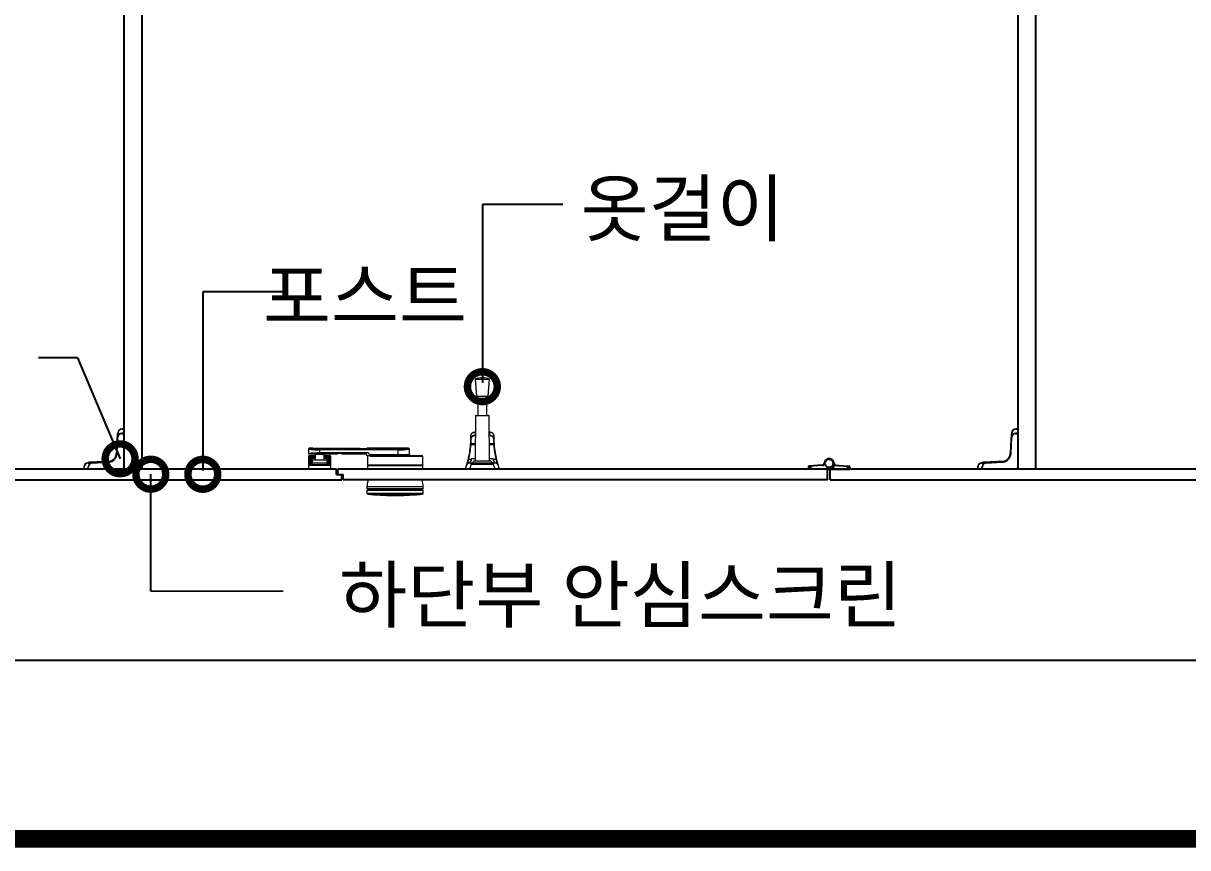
# Model space of a CAD drawing. Extents: x -256 to 8104, y -176 to 5714.
# Drawn here: x 3159 to 3810, y 2764 to 3225 of the extents above; entities that cross this region are included whole.
import ezdxf
from ezdxf.enums import TextEntityAlignment as Align

# ---------------------------------------------------------------- set-up
doc = ezdxf.new("R2010")
doc.units = 0
doc.header["$LTSCALE"] = 30
doc.layers.get('0').update_dxf_attribs({"linetype": 'CONTINUOUS'})
for name, color, linetype in [('0_toilet', 6, 'CONTINUOUS'), ('경첩', 4, 'CONTINUOUS'), ('문자', 3, 'CONTINUOUS'), ('부자재', 4, 'CONTINUOUS'), ('옷걸이', 4, 'CONTINUOUS'), ('잠금쇠(회전형)', 4, 'CONTINUOUS'), ('치수', 1, 'CONTINUOUS'), ('해치', 8, 'CONTINUOUS')]:
    doc.layers.add(name, color=color, linetype=linetype)
doc.styles.add('돋움', font='malgun.ttf')

# ---------------------------------------------------------------- blocks, each defined once
blk = doc.blocks.new('_DOTSMALL')
at = {"color": 0, "linetype": 'ByBlock', "const_width": 0.5}
blk.add_lwpolyline([(-0.0625, 0, 1), (0.0625, 0, 1)], format="xyb", close=True, dxfattribs=at)
blk = doc.blocks.new('A$C63EC304E')
at = {"layer": '치수', "color": 1, "xscale": 2.5, "yscale": 2.5, "zscale": 2.5, "rotation": 234.3098741996962}
blk.add_blockref('_DOTSMALL', (0.312, 0.312), dxfattribs=at)
blk = doc.blocks.new('A$C2BC9653E')
at = {"layer": '치수', "xscale": 0.3333333333333333, "yscale": 0.3333333333333333, "zscale": 0.3333333333333333}
blk.add_blockref('A$C63EC304E', (0, 0), dxfattribs=at)
blk = doc.blocks.new('A$C7FC71301')
at = {"layer": '치수', "rotation": 180}
blk.add_blockref('A$C2BC9653E', (0.208, 0.208), dxfattribs=at)
blk = doc.blocks.new('A$C4A20372B')
at = {"layer": '치수'}
blk.add_blockref('A$C7FC71301', (0, 0), dxfattribs=at)
blk = doc.blocks.new('A$C566469F5')
at = {"layer": '치수'}
blk.add_blockref('A$C4A20372B', (0, 0), dxfattribs=at)
blk = doc.blocks.new('A$C7E317CD4')
at = {"layer": '해치', "xscale": 2, "yscale": 2, "zscale": 2}
blk.add_blockref('A$C566469F5', (0, 0), dxfattribs=at)
blk = doc.blocks.new('A$C601D7F27')
at = {"layer": '치수'}
blk.add_blockref('A$C7E317CD4', (0, 0), dxfattribs=at)
blk = doc.blocks.new('A$C38802C08')
at = {"layer": '치수'}
blk.add_blockref('A$C601D7F27', (0, 0), dxfattribs=at)
blk = doc.blocks.new('BASIC_20', base_point=(198473.46, 213.72))
at = {"color": 8}
blk.add_line((200957.62, 3082.96), (202920.21, 3082.96), dxfattribs=at)
at = {"color": 8, "const_width": 10}
blk.add_lwpolyline([(198520.9, 2982.96), (204305.44, 2982.96)], dxfattribs=at)
at = {"layer": '0_toilet'}
for p, q in [((201688.69, 3914.77), (201688.69, 3189.77)), ((201698.69, 3914.77), (201698.69, 3189.77)), ((202188.64, 3914.77), (202188.64, 3189.77)), ((202198.74, 3189.76), (202198.74, 3914.76)), ((201807.62, 3189.77), (201583.69, 3189.77)), ((201807.62, 3186.77), (201807.62, 3189.77)), ((201807.62, 3186.77), (201811.37, 3186.77)), ((202082.19, 3189.77), (201808.37, 3189.77)), ((201808.37, 3186.77), (201808.37, 3189.77)), ((201810.62, 3183.77), (201810.62, 3186.77)), ((201811.37, 3183.77), (201811.37, 3186.77)), ((202082.19, 3183.77), (202082.19, 3189.77)), ((202312.67, 3189.77), (202083.69, 3189.77)), ((202083.69, 3183.77), (202083.69, 3189.77)), ((201583.69, 3183.77), (201810.62, 3183.77)), ((202082.19, 3183.77), (201811.37, 3183.77)), ((202083.69, 3183.77), (202315.67, 3183.77))]:
    blk.add_line(p, q, dxfattribs=at)
at = {"layer": '경첩', "color": 4, "linetype": 'Continuous', "lineweight": 15}
for p, q in [((201687.55, 3212.02), (201687.55, 3212.27)), ((201688.69, 3212.27), (201687.55, 3212.27)), ((201687.55, 3212.02), (201688.69, 3212.02)), ((201688.69, 3212.02), (201688.69, 3212.27)), ((201688.69, 3209.87), (201688.69, 3212.02)), ((202187.5, 3212.02), (202187.5, 3212.27)), ((202188.64, 3212.27), (202187.5, 3212.27)), ((202187.5, 3212.02), (202188.64, 3212.02)), ((202188.64, 3212.02), (202188.64, 3212.27)), ((202188.64, 3209.87), (202188.64, 3212.02)), ((201685.09, 3207.54), (201684.67, 3198.56)), ((201684.73, 3205.23), (201684.7, 3204.55)), ((201684.7, 3204.55), (201684.94, 3204.32)), ((201684.73, 3205.23), (201684.97, 3204.99)), ((201684.75, 3205.57), (201684.98, 3205.33)), ((201684.9, 3208.94), (201684.78, 3206.24)), ((201684.78, 3206.24), (201685.02, 3206)), ((201684.9, 3208.94), (201685.14, 3208.7)), ((201684.92, 3198.55), (201685.34, 3207.52)), ((201685.01, 3209.54), (201685.18, 3209.38)), ((201685.21, 3210.04), (201685.09, 3207.54)), ((201685.39, 3208.58), (201685.46, 3210.02)), ((201687.44, 3209.77), (201687.44, 3209.87)), ((201687.44, 3209.87), (201688.69, 3209.87)), ((201687.44, 3209.77), (201687.44, 3209.52)), ((201688.69, 3209.77), (201687.44, 3209.77)), ((201687.44, 3209.52), (201688.69, 3209.52)), ((201688.69, 3209.52), (201688.69, 3209.77)), ((201688.69, 3209.52), (201688.69, 3191.27)), ((202185.04, 3207.54), (202184.62, 3198.56)), ((202184.68, 3205.23), (202184.65, 3204.55)), ((202184.65, 3204.55), (202184.89, 3204.32)), ((202184.68, 3205.23), (202184.92, 3204.99)), ((202184.7, 3205.57), (202184.93, 3205.33)), ((202184.85, 3208.94), (202184.73, 3206.24)), ((202184.73, 3206.24), (202184.97, 3206)), ((202184.85, 3208.94), (202185.09, 3208.7)), ((202184.87, 3198.55), (202185.29, 3207.52)), ((202184.96, 3209.54), (202185.13, 3209.38)), ((202185.16, 3210.04), (202185.04, 3207.54)), ((202185.34, 3208.58), (202185.41, 3210.02)), ((202187.39, 3209.77), (202187.39, 3209.87)), ((202187.39, 3209.87), (202188.64, 3209.87)), ((202187.39, 3209.77), (202187.39, 3209.52)), ((202188.64, 3209.77), (202187.39, 3209.77)), ((202187.39, 3209.52), (202188.64, 3209.52)), ((202188.64, 3209.52), (202188.64, 3209.77)), ((202188.64, 3209.52), (202188.64, 3191.27)), ((201684.37, 3198.09), (201684.58, 3197.87)), ((201684.4, 3198.31), (201684.62, 3198.08)), ((201684.45, 3199.22), (201684.42, 3198.57)), ((201684.47, 3199.66), (201684.45, 3199.32)), ((201684.45, 3199.32), (201684.69, 3199.08)), ((201684.45, 3199.32), (201684.45, 3199.22)), ((201684.45, 3199.22), (201684.69, 3198.98)), ((201684.52, 3200.68), (201684.47, 3199.76)), ((201684.47, 3199.76), (201684.71, 3199.52)), ((201684.47, 3199.76), (201684.47, 3199.66)), ((201684.47, 3199.66), (201684.71, 3199.42)), ((201684.52, 3200.68), (201684.75, 3200.44)), ((201684.55, 3201.34), (201684.53, 3200.92)), ((201684.53, 3200.92), (201684.77, 3200.68)), ((201684.68, 3204.22), (201684.55, 3201.35)), ((201684.55, 3201.35), (201684.79, 3201.11)), ((201684.55, 3201.34), (201684.79, 3201.1)), ((201684.68, 3204.22), (201684.92, 3203.98)), ((202184.32, 3198.09), (202184.53, 3197.87)), ((202184.35, 3198.31), (202184.57, 3198.08)), ((202184.4, 3199.22), (202184.37, 3198.57)), ((202184.42, 3199.66), (202184.4, 3199.32)), ((202184.4, 3199.32), (202184.64, 3199.08)), ((202184.4, 3199.32), (202184.4, 3199.22)), ((202184.4, 3199.22), (202184.64, 3198.98)), ((202184.47, 3200.68), (202184.42, 3199.76)), ((202184.42, 3199.76), (202184.66, 3199.52)), ((202184.42, 3199.76), (202184.42, 3199.66)), ((202184.42, 3199.66), (202184.66, 3199.42)), ((202184.47, 3200.68), (202184.7, 3200.44)), ((202184.5, 3201.34), (202184.48, 3200.92)), ((202184.48, 3200.92), (202184.72, 3200.68)), ((202184.63, 3204.22), (202184.5, 3201.35)), ((202184.5, 3201.35), (202184.74, 3201.11)), ((202184.5, 3201.34), (202184.74, 3201.1)), ((202184.63, 3204.22), (202184.87, 3203.98)), ((201670.93, 3193.38), (201668.43, 3193.26)), ((201668.45, 3193.01), (201669.89, 3193.08)), ((201668.93, 3193.45), (201669.01, 3193.54)), ((201668.93, 3193.45), (201669.09, 3193.29)), ((201672.23, 3193.69), (201669.01, 3193.54)), ((201679.91, 3193.8), (201670.93, 3193.38)), ((201670.95, 3193.13), (201679.92, 3193.55)), ((201672.23, 3193.69), (201672.47, 3193.45)), ((201672.9, 3193.72), (201673.14, 3193.48)), ((201673.24, 3193.74), (201673.48, 3193.5)), ((201676.62, 3193.9), (201673.91, 3193.77)), ((201673.91, 3193.77), (201674.15, 3193.53)), ((201676.62, 3193.9), (201676.85, 3193.66)), ((201677.29, 3193.93), (201677.53, 3193.69)), ((201677.63, 3193.95), (201677.87, 3193.71)), ((201679.65, 3194.04), (201678.3, 3193.98)), ((201678.3, 3193.98), (201678.54, 3193.74)), ((201679.89, 3194.05), (201679.65, 3194.04)), ((201679.65, 3194.04), (201679.89, 3193.8)), ((201680.9, 3194.21), (201681.1, 3194.01)), ((201681.43, 3194.39), (201681.62, 3194.19)), ((201681.68, 3194.49), (201681.87, 3194.31)), ((201682.14, 3194.74), (201682.32, 3194.56)), ((201682.35, 3194.88), (201682.53, 3194.7)), ((201683.44, 3195.91), (201683.62, 3195.73)), ((201683.59, 3196.12), (201683.77, 3195.94)), ((201683.86, 3196.56), (201684.04, 3196.37)), ((201683.98, 3196.79), (201684.16, 3196.6)), ((201684.14, 3197.19), (201684.34, 3197)), ((201684.5, 3197.51), (201684.29, 3197.71)), ((201684.3, 3197.72), (201684.5, 3197.51)), ((202170.88, 3193.38), (202168.38, 3193.26)), ((202168.4, 3193.01), (202169.84, 3193.08)), ((202168.88, 3193.45), (202168.96, 3193.54)), ((202168.88, 3193.45), (202169.04, 3193.29)), ((202172.18, 3193.69), (202168.96, 3193.54)), ((202179.86, 3193.8), (202170.88, 3193.38)), ((202170.9, 3193.13), (202179.87, 3193.55)), ((202172.18, 3193.69), (202172.42, 3193.45)), ((202172.85, 3193.72), (202173.09, 3193.48)), ((202173.19, 3193.74), (202173.43, 3193.5)), ((202176.57, 3193.9), (202173.86, 3193.77)), ((202173.86, 3193.77), (202174.1, 3193.53)), ((202176.57, 3193.9), (202176.8, 3193.66)), ((202177.24, 3193.93), (202177.48, 3193.69)), ((202177.58, 3193.95), (202177.82, 3193.71)), ((202179.6, 3194.04), (202178.25, 3193.98)), ((202178.25, 3193.98), (202178.49, 3193.74)), ((202179.84, 3194.05), (202179.6, 3194.04)), ((202179.6, 3194.04), (202179.84, 3193.8)), ((202180.85, 3194.21), (202181.05, 3194.01)), ((202181.38, 3194.39), (202181.57, 3194.19)), ((202181.63, 3194.49), (202181.82, 3194.31)), ((202182.09, 3194.74), (202182.27, 3194.56)), ((202182.3, 3194.88), (202182.48, 3194.7)), ((202183.39, 3195.91), (202183.57, 3195.73)), ((202183.54, 3196.12), (202183.72, 3195.94)), ((202183.81, 3196.56), (202183.99, 3196.37)), ((202183.93, 3196.79), (202184.11, 3196.6)), ((202184.09, 3197.19), (202184.29, 3197)), ((202184.45, 3197.51), (202184.24, 3197.71)), ((202184.25, 3197.72), (202184.45, 3197.51)), ((201666.44, 3190.92), (201666.19, 3190.92)), ((201666.19, 3190.92), (201666.19, 3189.77)), ((201666.19, 3189.77), (201666.44, 3189.77)), ((201666.44, 3189.77), (201666.44, 3190.92)), ((201666.44, 3189.77), (201668.59, 3189.77)), ((201668.59, 3189.77), (201668.59, 3191.02)), ((201668.59, 3191.02), (201668.69, 3191.02)), ((201668.69, 3191.03), (201668.94, 3191.03)), ((201668.69, 3191.03), (201668.69, 3189.77)), ((201668.69, 3189.77), (201668.94, 3189.77)), ((201668.94, 3189.77), (201668.94, 3191.03)), ((201687.19, 3189.77), (201668.94, 3189.77)), ((202166.39, 3190.92), (202166.14, 3190.92)), ((202166.14, 3190.92), (202166.14, 3189.77)), ((202166.14, 3189.77), (202166.39, 3189.77)), ((202166.39, 3189.77), (202166.39, 3190.92)), ((202166.39, 3189.77), (202168.54, 3189.77)), ((202168.54, 3189.77), (202168.54, 3191.02)), ((202168.54, 3191.02), (202168.64, 3191.02)), ((202168.64, 3191.03), (202168.89, 3191.03)), ((202168.64, 3191.03), (202168.64, 3189.77)), ((202168.64, 3189.77), (202168.89, 3189.77)), ((202168.89, 3189.77), (202168.89, 3191.03)), ((202187.14, 3189.77), (202168.89, 3189.77))]:
    blk.add_line(p, q, dxfattribs=at)
at = {"layer": '경첩', "color": 4, "linetype": 'Continuous', "lineweight": 15, "flags": 128}
for points in [[(201684.78, 3206.24), (201684.77, 3206.11), (201684.77, 3205.98), (201684.76, 3205.87), (201684.75, 3205.77), (201684.75, 3205.68), (201684.75, 3205.62), (201684.75, 3205.58), (201684.75, 3205.57)], [(201684.93, 3209.46), (201684.92, 3209.35), (201684.92, 3209.23), (201684.91, 3209.09), (201684.9, 3208.94)], [(201684.93, 3209.46), (201684.95, 3209.47), (201684.97, 3209.49), (201684.98, 3209.51), (201684.99, 3209.52), (201685, 3209.53), (201685.01, 3209.54), (201685.01, 3209.54), (201685.01, 3209.54)], [(201685.09, 3207.54), (201685.09, 3207.54), (201685.11, 3207.53), (201685.13, 3207.53), (201685.16, 3207.53), (201685.2, 3207.53), (201685.24, 3207.53), (201685.29, 3207.53), (201685.34, 3207.52)], [(201685.46, 3210.02), (201685.41, 3210.03), (201685.36, 3210.03), (201685.32, 3210.03), (201685.28, 3210.03), (201685.25, 3210.03), (201685.23, 3210.03), (201685.21, 3210.04), (201685.21, 3210.04)], [(202184.73, 3206.24), (202184.72, 3206.11), (202184.72, 3205.98), (202184.71, 3205.87), (202184.7, 3205.77), (202184.7, 3205.68), (202184.7, 3205.62), (202184.7, 3205.58), (202184.7, 3205.57)], [(202184.88, 3209.46), (202184.87, 3209.35), (202184.87, 3209.23), (202184.86, 3209.09), (202184.85, 3208.94)], [(202184.88, 3209.46), (202184.9, 3209.47), (202184.92, 3209.49), (202184.93, 3209.51), (202184.94, 3209.52), (202184.95, 3209.53), (202184.96, 3209.54), (202184.96, 3209.54), (202184.96, 3209.54)], [(202185.04, 3207.54), (202185.04, 3207.54), (202185.06, 3207.53), (202185.08, 3207.53), (202185.11, 3207.53), (202185.15, 3207.53), (202185.19, 3207.53), (202185.24, 3207.53), (202185.29, 3207.52)], [(202185.41, 3210.02), (202185.36, 3210.03), (202185.31, 3210.03), (202185.27, 3210.03), (202185.23, 3210.03), (202185.2, 3210.03), (202185.18, 3210.03), (202185.16, 3210.04), (202185.16, 3210.04)], [(201684.4, 3198.31), (201684.38, 3198.15), (201684.37, 3198.09)], [(201684.53, 3200.92), (201684.52, 3200.84), (201684.52, 3200.76), (201684.52, 3200.68)], [(201684.55, 3201.35), (201684.55, 3201.35), (201684.55, 3201.34)], [(201684.67, 3198.56), (201684.67, 3198.56), (201684.68, 3198.56), (201684.71, 3198.56), (201684.74, 3198.56), (201684.78, 3198.56), (201684.82, 3198.56), (201684.87, 3198.55), (201684.92, 3198.55)], [(202184.35, 3198.31), (202184.33, 3198.15), (202184.32, 3198.09)], [(202184.48, 3200.92), (202184.47, 3200.84), (202184.47, 3200.76), (202184.47, 3200.68)], [(202184.5, 3201.35), (202184.5, 3201.35), (202184.5, 3201.34)], [(202184.62, 3198.56), (202184.62, 3198.56), (202184.63, 3198.56), (202184.66, 3198.56), (202184.69, 3198.56), (202184.73, 3198.56), (202184.77, 3198.56), (202184.82, 3198.55), (202184.87, 3198.55)], [(201668.45, 3193.01), (201668.44, 3193.06), (201668.44, 3193.11), (201668.44, 3193.15), (201668.44, 3193.19), (201668.44, 3193.22), (201668.43, 3193.24), (201668.43, 3193.26), (201668.43, 3193.26)], [(201670.93, 3193.38), (201670.93, 3193.38), (201670.93, 3193.36), (201670.94, 3193.34), (201670.94, 3193.31), (201670.94, 3193.27), (201670.94, 3193.23), (201670.94, 3193.18), (201670.95, 3193.13)], [(201672.9, 3193.72), (201672.89, 3193.72), (201672.85, 3193.72), (201672.79, 3193.72), (201672.7, 3193.71), (201672.6, 3193.71), (201672.48, 3193.7), (201672.36, 3193.7), (201672.23, 3193.69)], [(201673.91, 3193.77), (201673.8, 3193.77), (201673.68, 3193.76), (201673.58, 3193.76), (201673.48, 3193.75), (201673.4, 3193.75), (201673.33, 3193.74), (201673.28, 3193.74), (201673.25, 3193.74), (201673.24, 3193.74)], [(201677.29, 3193.93), (201677.28, 3193.93), (201677.24, 3193.93), (201677.18, 3193.93), (201677.09, 3193.92), (201676.99, 3193.92), (201676.87, 3193.91), (201676.75, 3193.9), (201676.62, 3193.9)], [(201678.3, 3193.98), (201678.17, 3193.97), (201678.05, 3193.97), (201677.93, 3193.96), (201677.83, 3193.96), (201677.74, 3193.95), (201677.68, 3193.95), (201677.64, 3193.95), (201677.63, 3193.95)], [(201679.91, 3193.8), (201679.91, 3193.8), (201679.91, 3193.78), (201679.91, 3193.76), (201679.91, 3193.73), (201679.91, 3193.69), (201679.91, 3193.65), (201679.92, 3193.6), (201679.92, 3193.55)], [(201684.3, 3197.72), (201684.3, 3197.72), (201684.3, 3197.72)], [(202168.4, 3193.01), (202168.39, 3193.06), (202168.39, 3193.11), (202168.39, 3193.15), (202168.39, 3193.19), (202168.39, 3193.22), (202168.38, 3193.24), (202168.38, 3193.26), (202168.38, 3193.26)], [(202170.88, 3193.38), (202170.88, 3193.38), (202170.88, 3193.36), (202170.89, 3193.34), (202170.89, 3193.31), (202170.89, 3193.27), (202170.89, 3193.23), (202170.89, 3193.18), (202170.9, 3193.13)], [(202172.85, 3193.72), (202172.84, 3193.72), (202172.8, 3193.72), (202172.74, 3193.72), (202172.65, 3193.71), (202172.55, 3193.71), (202172.43, 3193.7), (202172.31, 3193.7), (202172.18, 3193.69)], [(202173.86, 3193.77), (202173.75, 3193.77), (202173.63, 3193.76), (202173.53, 3193.76), (202173.43, 3193.75), (202173.35, 3193.75), (202173.28, 3193.74), (202173.23, 3193.74), (202173.2, 3193.74), (202173.19, 3193.74)], [(202177.24, 3193.93), (202177.23, 3193.93), (202177.19, 3193.93), (202177.13, 3193.93), (202177.04, 3193.92), (202176.94, 3193.92), (202176.82, 3193.91), (202176.7, 3193.9), (202176.57, 3193.9)], [(202178.25, 3193.98), (202178.12, 3193.97), (202178, 3193.97), (202177.88, 3193.96), (202177.78, 3193.96), (202177.69, 3193.95), (202177.63, 3193.95), (202177.59, 3193.95), (202177.58, 3193.95)], [(202179.86, 3193.8), (202179.86, 3193.8), (202179.86, 3193.78), (202179.86, 3193.76), (202179.86, 3193.73), (202179.86, 3193.69), (202179.86, 3193.65), (202179.87, 3193.6), (202179.87, 3193.55)], [(202184.25, 3197.72), (202184.25, 3197.72), (202184.25, 3197.72)]]:
    blk.add_lwpolyline(points, dxfattribs=at)
at = {"layer": '경첩', "color": 4, "linetype": 'Continuous', "lineweight": 15}
for centre, radius, start, end in [((201687.55, 3209.92), 2.35, 90, 177.30166), ((201687.55, 3209.92), 2.1, 90, 177.30166), ((202187.5, 3209.92), 2.35, 90, 177.30166), ((202187.5, 3209.92), 2.1, 90, 177.30166), ((201687.44, 3207.42), 2.35, 90, 177.30166), ((201687.44, 3207.42), 2.1, 90, 177.30166), ((202187.39, 3207.42), 2.35, 90, 177.30166), ((202187.39, 3207.42), 2.1, 90, 177.30166), ((201679.67, 3198.8), 5, 272.69834, 357.30166), ((201679.67, 3198.8), 5.25, 272.69834, 357.30166), ((201679.67, 3198.8), 4.75, 346.83767, 351.3944), ((201679.67, 3198.8), 4.75, 354.09118, 357.30166), ((202179.62, 3198.8), 5, 272.69834, 357.30166), ((202179.62, 3198.8), 5.25, 272.69834, 357.30166), ((202179.62, 3198.8), 4.75, 346.83767, 351.3944), ((202179.62, 3198.8), 4.75, 354.09118, 357.30166), ((201668.54, 3190.92), 2.35, 92.69834, 180), ((201668.54, 3190.92), 2.1, 92.69834, 180), ((201671.04, 3191.03), 2.35, 92.69834, 180), ((201671.04, 3191.03), 2.1, 92.69834, 180), ((201679.67, 3198.8), 4.75, 272.69834, 285), ((201679.67, 3198.8), 4.75, 284.99982, 291.75061), ((201679.67, 3198.8), 4.75, 294.99481, 301.29977), ((201679.67, 3198.8), 4.75, 301.29911, 304.38581), ((201679.67, 3198.8), 4.75, 304.38489, 322.56084), ((201679.67, 3198.8), 4.75, 322.56123, 325.61449), ((201679.67, 3198.8), 4.75, 325.61511, 331.82645), ((201679.67, 3198.8), 4.75, 335.00519, 340.23398), ((201679.67, 3198.8), 4.75, 340.23398, 346.75686), ((201687.19, 3191.27), 1.5, 270, 0), ((202168.49, 3190.92), 2.35, 92.69834, 180), ((202168.49, 3190.92), 2.1, 92.69834, 180), ((202170.99, 3191.03), 2.35, 92.69834, 180), ((202170.99, 3191.03), 2.1, 92.69834, 180), ((202179.62, 3198.8), 4.75, 272.69834, 285), ((202179.62, 3198.8), 4.75, 284.99982, 291.75061), ((202179.62, 3198.8), 4.75, 294.99481, 301.29977), ((202179.62, 3198.8), 4.75, 301.29911, 304.38581), ((202179.62, 3198.8), 4.75, 304.38489, 322.56084), ((202179.62, 3198.8), 4.75, 322.56123, 325.61449), ((202179.62, 3198.8), 4.75, 325.61511, 331.82645), ((202179.62, 3198.8), 4.75, 335.00519, 340.23398), ((202179.62, 3198.8), 4.75, 340.23398, 346.75686), ((202187.14, 3191.27), 1.5, 270, 0)]:
    blk.add_arc(centre, radius, start, end, dxfattribs=at)
at = {"layer": '부자재'}
for p, q in [((202079.25, 3191.86), (202072.05, 3191.36)), ((202085.96, 3191.94), (202094.12, 3191.36)), ((202071.5, 3190.7), (202071.5, 3189.77)), ((202082.16, 3189.77), (202071.5, 3189.77)), ((202072.75, 3190.87), (202072.75, 3189.77)), ((202082.96, 3190.33), (202082.96, 3189.52)), ((202083.21, 3189.52), (202082.96, 3189.52)), ((202083.21, 3190.33), (202083.21, 3189.52)), ((202083.68, 3189.82), (202083.68, 3189.77)), ((202083.68, 3189.77), (202094.67, 3189.77)), ((202093.42, 3190.87), (202093.42, 3189.77)), ((202094.67, 3190.7), (202094.67, 3189.77))]:
    blk.add_line(p, q, dxfattribs=at)
at = {"layer": '부자재', "color": 1}
blk.add_circle((202083.09, 3192.98), 2.34, dxfattribs=at)
at = {"layer": '부자재'}
for centre, radius, start, end in [((202072.2, 3190.68), 0.7, 101.7765, 181.67124), ((202073.61, 3190.63), 0.884, 113.40773, 164.5497), ((202079.18, 3193.15), 1.29, 272.92313, 352.47243), ((202083.09, 3192.98), 2.62, 270, 180), ((202083.18, 3192.63), 2.86, 280.08401, 345.97919), ((202087, 3193.15), 1.29, 187.52757, 267.07687), ((202092.57, 3190.63), 0.884, 15.4503, 67.30044), ((202093.98, 3190.68), 0.7, 358.32876, 78.2235), ((202083.45, 3188.75), 1.65, 102.52675, 141.54753), ((202082.73, 3188.75), 1.65, 43.10029, 77.47325)]:
    blk.add_arc(centre, radius, start, end, dxfattribs=at)
at = {"layer": '옷걸이', "lineweight": 15}
for p, q in [((201885.14, 3240.12), (201885.89, 3230.62)), ((201885.14, 3240.12), (201893.14, 3240.12)), ((201892.39, 3230.62), (201893.14, 3240.12)), ((201885.89, 3230.62), (201892.39, 3230.62)), ((201886.64, 3230.62), (201886.64, 3219.77)), ((201891.64, 3219.77), (201891.64, 3230.62)), ((201885.39, 3219.53), (201885.17, 3194.27)), ((201892.89, 3219.53), (201885.39, 3219.53)), ((201885.64, 3219.77), (201889.14, 3219.77)), ((201889.14, 3219.77), (201892.64, 3219.77)), ((201893.11, 3194.27), (201892.89, 3219.53)), ((201885.32, 3210.41), (201885.22, 3210.41)), ((201885.22, 3210.41), (201885.22, 3210.32)), ((201885.31, 3210.32), (201885.22, 3210.32)), ((201885.23, 3208.79), (201885.23, 3208.44)), ((201885.23, 3208.79), (201885.3, 3208.79)), ((201885.3, 3208.44), (201885.23, 3208.44)), ((201893.07, 3210.41), (201892.97, 3210.41)), ((201893.07, 3210.32), (201892.97, 3210.32)), ((201892.99, 3208.79), (201893.06, 3208.79)), ((201893.06, 3208.44), (201892.99, 3208.44)), ((201893.06, 3208.79), (201893.06, 3208.44)), ((201893.07, 3210.41), (201893.07, 3210.32)), ((201885.25, 3203.31), (201882.81, 3203.31)), ((201882.88, 3204.07), (201885.26, 3204.07)), ((201893.03, 3204.07), (201895.41, 3204.07)), ((201895.48, 3203.31), (201893.03, 3203.31)), ((201879.64, 3189.77), (201880.49, 3192.34)), ((201880.49, 3192.34), (201880.49, 3192.35)), ((201880.49, 3192.35), (201880.49, 3192.35)), ((201881.47, 3193.14), (201881.36, 3193.11)), ((201881.44, 3193.03), (201881.44, 3193.03)), ((201896.85, 3193.03), (201881.44, 3193.03)), ((201882.89, 3195.18), (201881.45, 3195.18)), ((201882.89, 3195.17), (201881.45, 3195.17)), ((201882.86, 3192.32), (201882.02, 3189.77)), ((201882.82, 3194.62), (201882.89, 3195.2)), ((201882.86, 3192.32), (201882.86, 3193.01)), ((201882.86, 3193.01), (201895.43, 3193.01)), ((201895.43, 3192.32), (201882.86, 3192.32)), ((201893.92, 3194.27), (201884.37, 3194.27)), ((201895.4, 3195.2), (201895.46, 3194.64)), ((201896.84, 3195.18), (201895.4, 3195.18)), ((201896.84, 3195.17), (201895.4, 3195.17)), ((201895.43, 3192.32), (201895.43, 3193.01)), ((201896.27, 3189.77), (201895.43, 3192.32)), ((201896.92, 3193.11), (201896.81, 3193.14)), ((201896.85, 3193.03), (201896.85, 3193.03)), ((201896.97, 3193.11), (201896.88, 3193.13)), ((201897.8, 3192.35), (201897.8, 3192.34)), ((201897.8, 3192.35), (201897.8, 3192.35)), ((201897.8, 3192.34), (201898.64, 3189.77)), ((201882.02, 3189.77), (201879.64, 3189.77)), ((201896.27, 3189.77), (201882.02, 3189.77)), ((201898.64, 3189.77), (201896.27, 3189.77))]:
    blk.add_line(p, q, dxfattribs=at)
at = {"layer": '옷걸이', "lineweight": 15, "flags": 128}
for points in [[(201885.22, 3210.41), (201885.16, 3210.41), (201884.83, 3210.39), (201884.5, 3210.34), (201884.19, 3210.26), (201883.89, 3210.15), (201883.61, 3210.02), (201883.37, 3209.86), (201883.15, 3209.68), (201882.98, 3209.48), (201882.85, 3209.26), (201882.76, 3209.03), (201882.72, 3208.8), (201882.72, 3208.76)], [(201885.22, 3210.32), (201884.8, 3210.3), (201884.39, 3210.23), (201884, 3210.12), (201883.65, 3209.97), (201883.35, 3209.78), (201883.09, 3209.56), (201882.9, 3209.32), (201882.78, 3209.06), (201882.72, 3208.74), (201882.72, 3208.69)], [(201882.73, 3207.19), (201882.76, 3207.46), (201882.87, 3207.72), (201883.04, 3207.97), (201883.28, 3208.19), (201883.57, 3208.39), (201883.91, 3208.55), (201884.29, 3208.67), (201884.69, 3208.75), (201885.23, 3208.79)], [(201885.23, 3208.44), (201884.74, 3208.4), (201884.38, 3208.33), (201884.04, 3208.22), (201883.74, 3208.07), (201883.48, 3207.9), (201883.26, 3207.7), (201883.11, 3207.47), (201883.01, 3207.24), (201882.98, 3207)], [(201893.06, 3208.79), (201893.48, 3208.76), (201893.89, 3208.7), (201894.27, 3208.59), (201894.62, 3208.44), (201894.93, 3208.25), (201895.18, 3208.03), (201895.37, 3207.79), (201895.5, 3207.53), (201895.56, 3207.19)], [(201895.31, 3207), (201895.26, 3207.31), (201895.14, 3207.54), (201894.97, 3207.76), (201894.74, 3207.95), (201894.47, 3208.12), (201894.15, 3208.25), (201893.81, 3208.35), (201893.44, 3208.41), (201893.06, 3208.44)], [(201895.57, 3208.69), (201895.57, 3208.71), (201895.55, 3208.93), (201895.49, 3209.16), (201895.38, 3209.37), (201895.23, 3209.57), (201895.05, 3209.76), (201894.82, 3209.93), (201894.57, 3210.08), (201894.29, 3210.2), (201893.98, 3210.29), (201893.66, 3210.36), (201893.33, 3210.4), (201893.07, 3210.41)], [(201895.57, 3208.69), (201895.54, 3208.96), (201895.44, 3209.22), (201895.28, 3209.47), (201895.05, 3209.7), (201894.76, 3209.9), (201894.43, 3210.06), (201894.06, 3210.19), (201893.66, 3210.27), (201893.16, 3210.32), (201893.07, 3210.32)], [(201882.56, 3203.33), (201882.56, 3203.33), (201882.58, 3203.33), (201882.6, 3203.33), (201882.63, 3203.32), (201882.67, 3203.32), (201882.71, 3203.32), (201882.76, 3203.31), (201882.81, 3203.31)], [(201895.73, 3203.33), (201895.72, 3203.33), (201895.71, 3203.33), (201895.69, 3203.33), (201895.66, 3203.32), (201895.62, 3203.32), (201895.58, 3203.32), (201895.53, 3203.31), (201895.48, 3203.31)], [(201881.21, 3194.98), (201881.21, 3194.99), (201881.21, 3194.98)], [(201881.41, 3193.13), (201881.35, 3193.12), (201881.31, 3193.1)], [(201881.41, 3193.13), (201881.43, 3193.14), (201881.47, 3193.14)], [(201881.47, 3193.14), (201881.45, 3193.06), (201881.44, 3193.03)], [(201881.45, 3195.17), (201881.45, 3195.18), (201881.45, 3195.17)], [(201883.65, 3193.07), (201883.24, 3193.09), (201882.99, 3193.11), (201882.91, 3193.14), (201883.02, 3193.18), (201883.29, 3193.22), (201883.41, 3193.23)], [(201885.19, 3195.56), (201884.58, 3195.54), (201883.32, 3195.49)], [(201894.97, 3195.49), (201893.39, 3195.55), (201893.1, 3195.56)], [(201894.89, 3193.23), (201895.17, 3193.2), (201895.35, 3193.16), (201895.36, 3193.13), (201895.19, 3193.1), (201894.86, 3193.07), (201894.39, 3193.06)], [(201896.85, 3193.03), (201896.84, 3193.06), (201896.81, 3193.14)], [(201896.88, 3193.13), (201896.86, 3193.14), (201896.81, 3193.14)]]:
    blk.add_lwpolyline(points, dxfattribs=at)
at = {"layer": '옷걸이', "lineweight": 15}
for centre, radius, start, end in [((201889.14, 3229.83), 11.04, 68.76069, 111.23931), ((201885.64, 3219.52), 0.25, 90, 179.5), ((201892.64, 3219.52), 0.25, 0.5, 90), ((201829.96, 3207.55), 52.77, 356.45107, 359.60958), ((201829.96, 3207.55), 52.77, 359.60958, 1.23689), ((201882.95, 3207.22), 0.227, 188.20874, 276.39203), ((201829.96, 3207.36), 53.02, 356.45107, 359.60958), ((201829.96, 3209.15), 55.27, 359.61891, 1.20733), ((201948.33, 3209.15), 55.27, 178.79267, 180.38109), ((201895.34, 3207.22), 0.227, 263.60797, 351.79126), ((201948.33, 3207.36), 53.02, 180.39042, 183.54893), ((201948.33, 3207.55), 52.77, 178.76311, 180.39042), ((201948.33, 3207.55), 52.77, 180.39042, 183.54893), ((201829.96, 3207.55), 52.77, 346.23171, 355.4136), ((201829.96, 3207.55), 53.02, 346.50971, 355.4136), ((201829.96, 3207.55), 52.77, 355.41362, 356.45105), ((201882.85, 3204.3), 0.23, 185.45744, 275.18876), ((201848.9, 3206.71), 34.07, 354.27357, 355.56682), ((201895.43, 3204.3), 0.23, 264.81124, 354.54256), ((201929.39, 3206.71), 34.08, 184.43326, 185.72635), ((201948.33, 3207.55), 53.02, 184.5864, 193.49029), ((201948.32, 3207.55), 52.76, 183.54888, 184.58645), ((201948.33, 3207.55), 52.77, 184.5864, 193.76829), ((201831.21, 3207.21), 51.47, 343.23764, 346.25768), ((201881.59, 3191.97), 1.17, 101.39698, 160.6752), ((201881.44, 3192.03), 1, 89.99372, 161.80813), ((201831.6, 3207.38), 51.33, 343.52264, 346.23766), ((201881.45, 3194.93), 0.25, 90.27283, 166.23947), ((201881.45, 3194.92), 0.247, 89.25852, 165.91582), ((201881.03, 3194.91), 1.81, 282.06066, 352.51429), ((201880.9, 3195.31), 2.24, 284.82654, 3.59318), ((201883.14, 3195.2), 0.248, 89.5881, 179.72305), ((201883.24, 3195.12), 0.376, 79.93932, 150.54556), ((201883.29, 3195.18), 0.307, 84.77864, 118.98165), ((201882.98, 3194.6), 1.43, 284.10574, 346.92454), ((201889.27, 3594.16), 401.13, 269.19679, 270.73159), ((201895.32, 3194.61), 1.44, 193.11861, 255.96551), ((201895.01, 3195.22), 0.271, 58.63439, 97.60531), ((201895.04, 3195.09), 0.4, 32.00917, 97.80826), ((201897.39, 3195.31), 2.24, 176.39085, 255.18943), ((201895.15, 3195.2), 0.248, 0.27695, 90.4119), ((201897.25, 3194.9), 1.8, 186.78644, 258.2605), ((201896.83, 3194.93), 0.25, 13.76166, 89.45314), ((201896.84, 3194.92), 0.247, 14.08418, 90.74148), ((201946.52, 3207.33), 51.15, 193.75841, 196.46904), ((201896.85, 3192.03), 1, 18.19187, 90.00628), ((201896.7, 3191.97), 1.16, 19.29372, 79.39421), ((201947.31, 3207.27), 51.71, 193.74931, 196.75644)]:
    blk.add_arc(centre, radius, start, end, dxfattribs=at)
at = {"layer": '잠금쇠(회전형)', "linetype": 'Continuous', "lineweight": 15}
for p, q in [((201791.87, 3200.87), (201791.87, 3198.37)), ((201791.87, 3198.37), (201795.14, 3198.37)), ((201794.21, 3201.37), (201792.37, 3201.37)), ((201795.14, 3198.38), (201795.14, 3198.38)), ((201795.62, 3197.88), (201795.62, 3195.02)), ((201820.62, 3201.18), (201798.12, 3201.18)), ((201820.62, 3201.18), (201798.12, 3201.18)), ((201798.12, 3201.18), (201798.12, 3201.18)), ((201798.12, 3200.94), (201842.12, 3200.94)), ((201798.12, 3200.45), (201798.12, 3200.94)), ((201798.12, 3200.45), (201798.12, 3198.87)), ((201842.12, 3200.45), (201798.12, 3200.45)), ((201824.57, 3198.87), (201798.12, 3198.87)), ((201800.62, 3195.02), (201800.62, 3197.88)), ((201801.12, 3198.37), (201808.38, 3198.37)), ((201810.37, 3198.37), (201823.3, 3198.37)), ((201820.62, 3201.18), (201820.62, 3201.18)), ((201823.3, 3198.38), (201823.3, 3198.38)), ((201847.87, 3201.37), (201824.52, 3201.37)), ((201826.97, 3197.37), (201826.97, 3197.87)), ((201826.97, 3197.87), (201842.12, 3197.87)), ((201842.12, 3200.94), (201842.12, 3200.45)), ((201842.12, 3197.87), (201842.12, 3200.45)), ((201842.12, 3197.37), (201842.12, 3197.87)), ((201842.12, 3197.87), (201848.37, 3197.87)), ((201848.37, 3197.87), (201848.37, 3200.87)), ((201791.87, 3196.77), (201791.87, 3189.77)), ((201792.27, 3196.77), (201791.87, 3196.77)), ((201792.27, 3191.77), (201792.27, 3196.77)), ((201792.27, 3196.77), (201792.74, 3196.77)), ((201803.97, 3191.77), (201792.27, 3191.77)), ((201792.37, 3197.27), (201792.74, 3197.27)), ((201792.74, 3196.77), (201792.74, 3197.27)), ((201792.74, 3197.27), (201794.62, 3197.27)), ((201792.74, 3196.77), (201792.74, 3192.24)), ((201794.62, 3196.77), (201792.74, 3196.77)), ((201792.74, 3192.24), (201792.87, 3192.27)), ((201792.87, 3196.27), (201794.62, 3196.27)), ((201792.87, 3192.27), (201792.87, 3196.27)), ((201793.37, 3195.77), (201792.87, 3196.27)), ((201792.87, 3192.27), (201792.95, 3192.27)), ((201792.95, 3192.27), (201803.29, 3192.27)), ((201793.37, 3195.77), (201793.37, 3192.27)), ((201794.62, 3195.77), (201793.37, 3195.77)), ((201793.87, 3194.77), (201793.87, 3193.27)), ((201801.02, 3194.77), (201793.87, 3194.77)), ((201793.87, 3193.27), (201801.02, 3193.27)), ((201794.12, 3195.02), (201800.85, 3195.02)), ((201800.85, 3193.02), (201794.12, 3193.02)), ((201794.62, 3196.77), (201794.62, 3197.27)), ((201794.62, 3197.27), (201795.62, 3197.27)), ((201794.62, 3196.27), (201794.62, 3196.77)), ((201795.12, 3196.77), (201794.62, 3196.77)), ((201794.62, 3196.27), (201794.62, 3195.77)), ((201794.62, 3196.27), (201795.12, 3196.27)), ((201795.62, 3195.77), (201794.62, 3195.77)), ((201795.12, 3196.77), (201795.12, 3196.27)), ((201795.62, 3196.77), (201795.12, 3196.77)), ((201795.12, 3196.27), (201795.62, 3196.27)), ((201800.62, 3197.27), (201801.62, 3197.27)), ((201801.12, 3196.77), (201800.62, 3196.77)), ((201800.62, 3196.27), (201801.12, 3196.27)), ((201801.62, 3195.77), (201800.62, 3195.77)), ((201800.85, 3195.02), (201802.12, 3195.02)), ((201802.12, 3193.02), (201800.85, 3193.02)), ((201802.37, 3194.77), (201801.02, 3194.77)), ((201801.02, 3193.27), (201802.37, 3193.27)), ((201801.62, 3196.77), (201801.12, 3196.77)), ((201801.12, 3196.27), (201801.12, 3196.77)), ((201801.12, 3196.27), (201801.62, 3196.27)), ((201801.62, 3197.27), (201801.62, 3196.77)), ((201801.62, 3197.27), (201803.5, 3197.27)), ((201803.5, 3196.77), (201801.62, 3196.77)), ((201801.62, 3196.77), (201801.62, 3196.27)), ((201801.62, 3196.27), (201803.37, 3196.27)), ((201801.62, 3196.27), (201801.62, 3195.77)), ((201802.87, 3195.77), (201801.62, 3195.77)), ((201802.37, 3193.27), (201802.37, 3194.77)), ((201803.37, 3196.27), (201802.87, 3195.77)), ((201802.87, 3192.27), (201802.87, 3195.77)), ((201803.29, 3192.27), (201803.37, 3192.27)), ((201803.37, 3196.27), (201803.37, 3192.27)), ((201803.37, 3192.27), (201803.5, 3192.24)), ((201803.5, 3197.27), (201803.5, 3196.77)), ((201803.5, 3197.27), (201803.87, 3197.27)), ((201803.5, 3192.24), (201803.5, 3196.77)), ((201803.5, 3196.77), (201803.97, 3196.77)), ((201803.97, 3196.77), (201803.97, 3191.77)), ((201804.37, 3196.77), (201803.97, 3196.77)), ((201804.37, 3189.77), (201804.37, 3196.77)), ((201824.87, 3196.8), (201824.87, 3191.87)), ((201855.87, 3191.87), (201824.87, 3191.87)), ((201824.87, 3191.77), (201824.87, 3190.02)), ((201824.87, 3191.77), (201855.87, 3191.77)), ((201826.19, 3197.38), (201826.17, 3197.57)), ((201855.87, 3196.87), (201826.32, 3196.87)), ((201826.97, 3197.37), (201855.37, 3197.37)), ((201832.62, 3191.87), (201832.62, 3191.77)), ((201848.12, 3191.77), (201848.12, 3191.87)), ((201852.76, 3191.77), (201852.76, 3191.87)), ((201854.85, 3191.77), (201854.85, 3191.87)), ((201854.87, 3191.77), (201854.87, 3191.87)), ((201855.87, 3191.87), (201855.87, 3196.87)), ((201855.87, 3190.02), (201855.87, 3191.77)), ((201791.87, 3189.77), (201804.37, 3189.77)), ((201824.87, 3190.02), (201855.87, 3190.02)), ((201855.62, 3189.77), (201825.12, 3189.77)), ((201824.62, 3179.77), (201824.62, 3178.77)), ((201856.12, 3179.77), (201824.62, 3179.77)), ((201856.12, 3178.77), (201824.62, 3178.77)), ((201855.62, 3178.27), (201825.12, 3178.27)), ((201855.62, 3178.27), (201825.12, 3178.27)), ((201855.41, 3183.68), (201825.33, 3183.68)), ((201825.47, 3183.77), (201840.37, 3183.77)), ((201840.37, 3183.77), (201855.27, 3183.77)), ((201856.12, 3178.77), (201856.12, 3179.77)), ((201824.62, 3177.77), (201824.62, 3176.23)), ((201856.12, 3177.77), (201824.62, 3177.77)), ((201824.62, 3176.23), (201840.37, 3176.23)), ((201840.37, 3175.73), (201825.07, 3175.73)), ((201828.23, 3175.46), (201840.37, 3175.46)), ((201828.24, 3175.46), (201852.49, 3175.46)), ((201852.2, 3175.44), (201828.53, 3175.44)), ((201834.7, 3175.28), (201834.78, 3175.28)), ((201834.78, 3175.28), (201845.96, 3175.28)), ((201837.67, 3175.19), (201837.67, 3175.28)), ((201838.19, 3175.02), (201842.54, 3175.02)), ((201838.19, 3175.02), (201842.55, 3175.02)), ((201838.56, 3175.28), (201838.56, 3175.17)), ((201838.56, 3175.17), (201842.18, 3175.17)), ((201842.12, 3175.05), (201838.62, 3175.05)), ((201840.37, 3176.23), (201856.12, 3176.23)), ((201855.67, 3175.73), (201840.37, 3175.73)), ((201840.37, 3175.46), (201852.5, 3175.46)), ((201842.18, 3175.17), (201842.18, 3175.28)), ((201843.07, 3175.28), (201843.07, 3175.19)), ((201845.96, 3175.28), (201846.12, 3175.28)), ((201856.12, 3176.23), (201856.12, 3177.77))]:
    blk.add_line(p, q, dxfattribs=at)
at = {"layer": '잠금쇠(회전형)', "linetype": 'Continuous', "lineweight": 15, "flags": 128}
for points in [[(201798.12, 3201.18), (201797.47, 3201.19), (201796.82, 3201.2), (201796.22, 3201.23), (201795.66, 3201.26), (201795.19, 3201.29), (201794.79, 3201.32), (201794.49, 3201.35), (201794.29, 3201.37), (201794.21, 3201.37), (201794.21, 3201.37)], [(201834.68, 3175.22), (201834.5, 3175.24), (201834.43, 3175.26), (201834.46, 3175.27), (201834.58, 3175.28), (201834.7, 3175.28)], [(201838.62, 3175.05), (201838.61, 3175.05), (201838.59, 3175.06), (201838.58, 3175.07), (201838.58, 3175.08), (201838.57, 3175.1), (201838.56, 3175.12), (201838.56, 3175.15), (201838.56, 3175.17)], [(201842.12, 3175.05), (201842.13, 3175.05), (201842.14, 3175.06), (201842.15, 3175.07), (201842.16, 3175.08), (201842.17, 3175.1), (201842.18, 3175.12), (201842.18, 3175.15), (201842.18, 3175.17)], [(201846.12, 3175.28), (201846.17, 3175.27), (201846.29, 3175.27), (201846.3, 3175.25), (201846.22, 3175.24), (201846.05, 3175.22)]]:
    blk.add_lwpolyline(points, dxfattribs=at)
at = {"layer": '잠금쇠(회전형)', "linetype": 'Continuous', "lineweight": 15}
for centre, radius, start, end in [((201792.37, 3200.87), 0.5, 90, 180), ((201798.16, 3246.84), 46.39, 262.20818, 269.95155), ((201798.17, 3158.95), 39.93, 90.07036, 99.07748), ((201798.16, 3239.79), 38.85, 261.42989, 269.94115), ((201798.12, 3158.13), 40.36, 85.73711, 94.23801), ((201795.12, 3197.87), 0.5, 0.43639, 88.04749), ((201798.12, 3170.29), 27.7, 84.8219, 95.14791), ((201801.12, 3197.87), 0.5, 89.96877, 179.9724), ((201809.37, 3159.07), 39.32, 88.54257, 91.43969), ((201820.61, 3240.8), 39.62, 270.01404, 275.67028), ((201815.87, 3219.4), 22.3, 289.48526, 292.98802), ((201823.3, 3196.81), 1.56, 359.59497, 89.95031), ((201824.65, 3197.34), 1.54, 8.60077, 92.9035), ((201826.96, 3196.7), 1.18, 89.48836, 132.25903), ((201842.08, 3239.73), 38.79, 270.0516, 278.57737), ((201842.08, 3246.77), 46.32, 270.0429, 277.79737), ((201847.87, 3200.87), 0.5, 0, 90), ((201848.87, 3197.87), 0.5, 180, 270), ((201792.37, 3196.77), 0.5, 90, 180), ((201792.75, 3196.79), 0.485, 91.96218, 181.83618), ((201793.03, 3191.47), 0.816, 110.82653, 158.26403), ((201794.12, 3194.77), 0.25, 90, 180), ((201794.12, 3193.27), 0.25, 180, 270), ((201794.62, 3196.77), 0.5, 0, 90), ((201794.62, 3196.27), 0.5, 270, 0), ((201801.62, 3196.77), 0.5, 90, 180), ((201801.62, 3196.27), 0.5, 180, 270), ((201802.12, 3194.77), 0.25, 0, 90), ((201802.12, 3193.27), 0.25, 270, 0), ((201803.48, 3196.79), 0.485, 358.16382, 88.03782), ((201803.21, 3191.47), 0.816, 21.73597, 69.17347), ((201803.87, 3196.77), 0.5, 0, 90), ((201846.81, 3149.15), 52.46, 113.13853, 114.70837), ((201827.88, 3197.52), 1.69, 184.58266, 202.32751), ((201826.9, 3196.79), 0.588, 82.63369, 171.85158), ((201855.37, 3196.87), 0.5, 0, 90), ((201825.12, 3190.02), 0.25, 180, 270), ((201855.62, 3190.02), 0.25, 270, 0), ((201835.66, 3179.77), 11.04, 159.29961, 180), ((201824.62, 3178.27), 0.5, 0, 90), ((201824.62, 3178.27), 0.5, 270, 0), ((201825.47, 3183.62), 0.15, 90, 159.29961), ((201855.27, 3183.62), 0.15, 20.70039, 90), ((201845.08, 3179.77), 11.04, 0, 20.70039), ((201856.12, 3178.27), 0.5, 90, 180), ((201856.12, 3178.27), 0.5, 180, 270), ((201825.12, 3176.23), 0.5, 180, 264.55841), ((201840.37, 3336.32), 161.31, 264.55841, 265.68596), ((201828.24, 3175.59), 0.125, 265.68596, 270), ((201828.54, 3175.56), 0.125, 235.46261, 265.79687), ((201840.37, 3336.47), 161.46, 265.79687, 269.22758), ((201834.66, 3173.49), 1.78, 88.63824, 96.02732), ((201840.64, 3255.93), 80.92, 265.77886, 267.82871), ((201840.73, 3255.95), 80.82, 266.53826, 267.82898), ((201837.55, 3175.18), 0.114, 281.53171, 6.60874), ((201838.62, 3205.78), 30.74, 268.0585, 270.00127), ((201838.56, 3197.74), 22.57, 267.73509, 270.00139), ((201842.13, 3205.5), 30.45, 269.98969, 271.95054), ((201842.18, 3197.53), 22.36, 269.98808, 272.27544), ((201840.37, 3336.47), 161.46, 270.77242, 274.20313), ((201840.01, 3255.95), 80.82, 272.17102, 273.46174), ((201843.19, 3175.18), 0.114, 173.39126, 258.46829), ((201840.1, 3255.93), 80.92, 272.17129, 274.22114), ((201846.06, 3175.31), 0.0882, 204.57309, 265.36208), ((201846.13, 3174.15), 1.13, 83.08581, 90.71909), ((201852.19, 3175.56), 0.125, 274.20313, 304.53739), ((201852.49, 3175.59), 0.125, 270, 274.31404), ((201840.37, 3336.32), 161.31, 274.31404, 275.44159), ((201855.62, 3176.23), 0.5, 275.44159, 0)]:
    blk.add_arc(centre, radius, start, end, dxfattribs=at)
at = {"layer": '치수'}
for p, q in [((201889.2, 3337.85), (201889.2, 3238.02)), ((201934.15, 3337.85), (201889.2, 3337.85)), ((201732.84, 3288.84), (201732.84, 3189.01)), ((201777.79, 3288.84), (201732.84, 3288.84)), ((201662.62, 3252.07), (201640.92, 3252.07)), ((201662.62, 3252.07), (201686.51, 3195.51)), ((201703.69, 3121.4), (201703.69, 3186.9)), ((201777.82, 3121.36), (201703.69, 3121.4))]:
    blk.add_line(p, q, dxfattribs=at)
at = {"layer": '해치', "xscale": -20, "yscale": 20, "zscale": 20}
for p, rotation in [((201893.31, 3240.02), 89.99999999999977), ((201736.95, 3191.01), 89.99999999999984)]:
    blk.add_blockref('A$C38802C08', p, dxfattribs=dict(at, rotation=rotation))
for p in [(201690.68, 3191.34), (201707.86, 3182.74)]:
    blk.add_blockref('A$C38802C08', p, dxfattribs=at)
at = {"layer": '문자', "style": '돋움'}
for s, p in [('옷걸이', (202001.17, 3335.84)), ('포스트', (201823.54, 3287.13)), ('하단부 안심스크린', (201966.46, 3119.72))]:
    blk.add_text(s, height=30.337, dxfattribs=at).set_placement(p, align=Align.MIDDLE)

msp = doc.modelspace()

# ---------------------------------------------------------------- block references
msp.add_blockref('BASIC_20', (0, 0))

doc.saveas('drawing.dxf')
